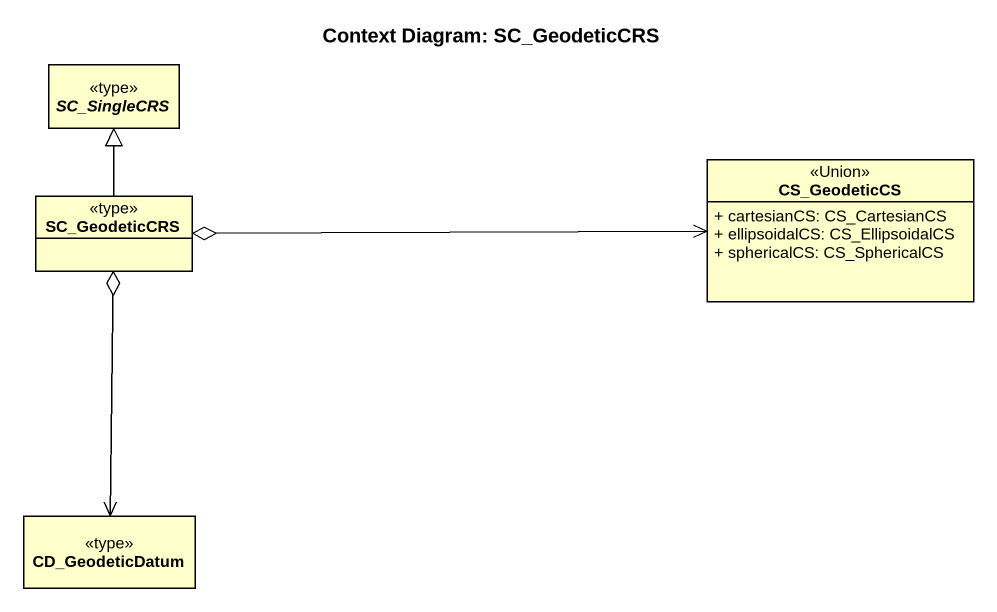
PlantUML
@startuml
title Context Diagram: SC_GeodeticCRS
hide circle
hide empty members
skinparam classAttributeIconSize 0
abstract class SC_SingleCRS <<type>>
class CS_GeodeticCS <<Union>> {
  + cartesianCS: CS_CartesianCS
  + ellipsoidalCS: CS_EllipsoidalCS
  + sphericalCS: CS_SphericalCS
}
class SC_GeodeticCRS <<type>>
class CD_GeodeticDatum <<type>>
SC_GeodeticCRS -up-|> SC_SingleCRS
SC_GeodeticCRS o-right-> CS_GeodeticCS
SC_GeodeticCRS o--> CD_GeodeticDatum
@enduml
